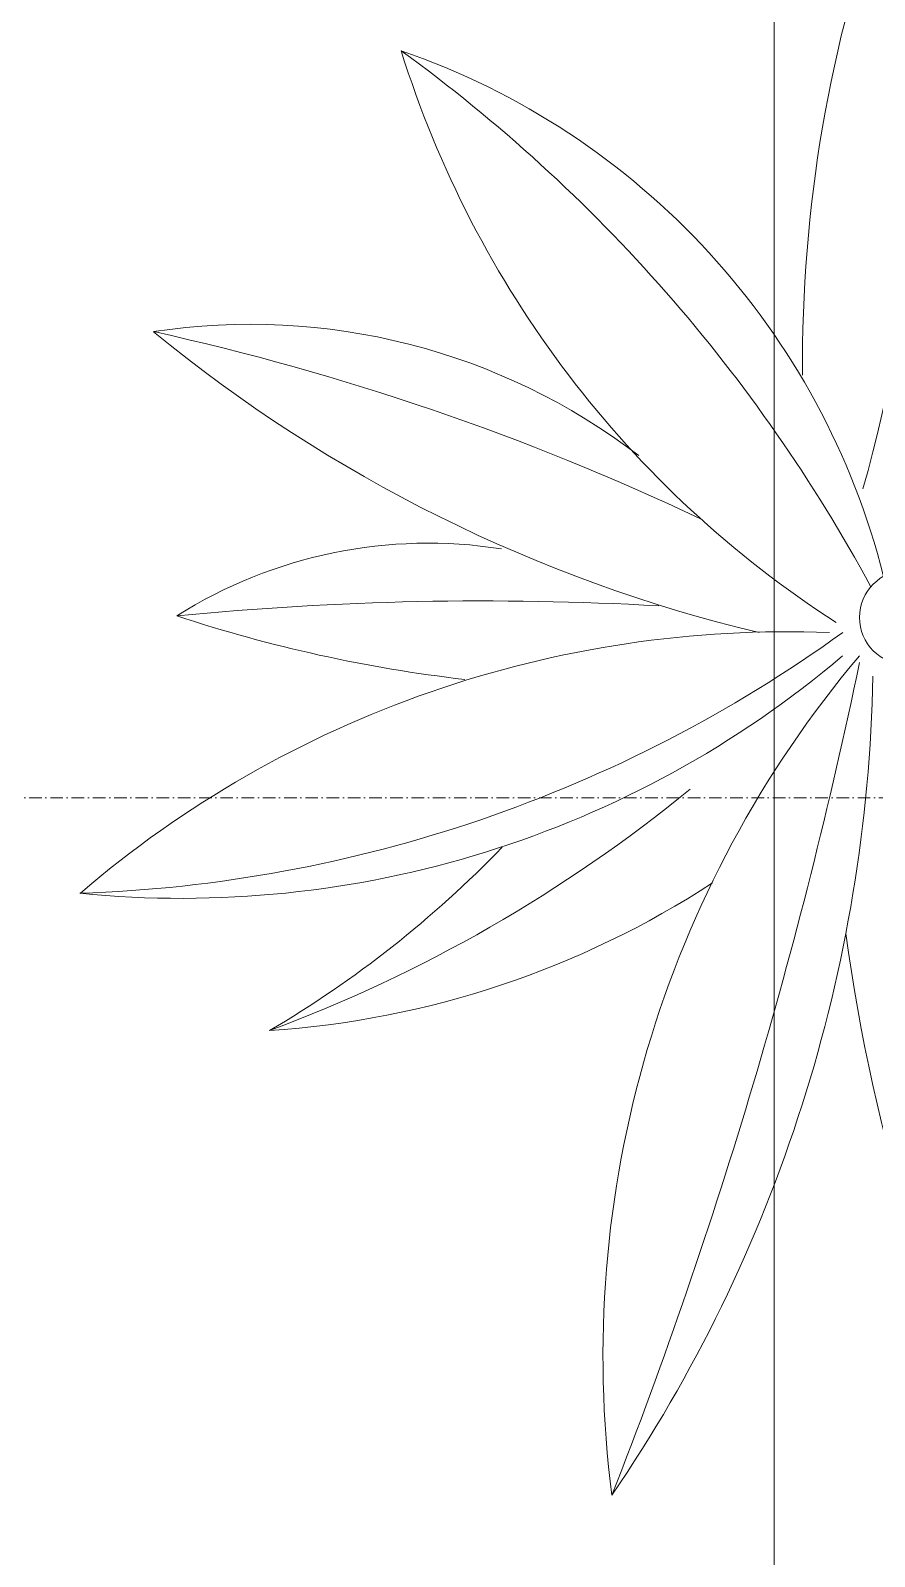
# Model space of a CAD drawing. Header units: millimetres. Extents: x 46079 to 131409, y 40831 to 60403.
# Drawn here: x 119412 to 119731, y 52358 to 52935 of the extents above; entities that cross this region are included whole.
import ezdxf

# ---------------------------------------------------------------- set-up
doc = ezdxf.new("R2010")
doc.units = ezdxf.units.MM
doc.linetypes.add('Dash Dot 3_16_', pattern=[7.9375, 4.7625, -1.5875, 0, -1.5875])
for name, color, linetype, lineweight in [('A-FLOR', 192, 'Continuous', 18), ('G-ANNO-SYMB-1', 111, 'Dash Dot 3_16_', 18), ('G-IMPT', 8, 'Continuous', 18), ('L-PLNT', 71, 'Continuous', 18)]:
    doc.layers.add(name, color=color, linetype=linetype, lineweight=lineweight)

# ---------------------------------------------------------------- blocks, each defined once
blk = doc.blocks.new('CAY DUA VAN PHAT - CAY DUA VAN PHAT_dwg-2253781-TKCS_BỂ NƯỚC NGẦM - MẶT BẰNG NẮP BỂ')
at = {"layer": 'G-IMPT'}
blk.add_circle((672.1, 720.8), 35.7, dxfattribs=at)
for centre, radius, start, end in [((1505.2, 811.2), 822.3, 139.4024, 182.222), ((-165.6, 1381.8), 1047, 324.1916, 358.058), ((110.7, 1269.5), 773.9, 319.7296, 5.697), ((934.5, 1217.2), 484.2, 171.2807, 217.3319), ((2363.9, 1712), 1954, 192.4553, 205.3067), ((-423.2, 568.1), 1137.9, 13.4336, 39.4147), ((972.5, 1082.8), 356.6, 147.7766, 188.9369), ((3037.7, 1041.3), 2378.1, 174.4112, 183.2032), ((-370.2, 928.9), 1096.5, 6.6166, 18.285), ((-62.1, 1592.2), 1116.8, 320.6802, 339.5986), ((272.8, 1621.1), 825.6, 313.9588, 329.5669), ((288.4, 1248.6), 697.7, 326.9057, 356.2457), ((5.9, 342.3), 797.2, 32.8088, 72.6703), ((1228.1, 1817.9), 1216.7, 215.9709, 241.576), ((779.8, 1288.7), 567.6, 199.0692, 255.8486), ((1231.1, 130.1), 820.5, 82.645, 130.2275), ((-95.4, 4605.1), 3931.2, 281.7668, 291.3553), ((695.3, 1884.1), 1137.9, 271.0634, 304.2767), ((478.9, -252.1), 1051.7, 89.4613, 109.9839), ((719.3, -637.8), 1417.7, 63.4093, 82.2197), ((311.6, 1657), 940.6, 258.2106, 286.2462)]:
    blk.add_arc(centre, radius, start, end, dxfattribs=at)
blk = doc.blocks.new('CAY DUA VAN PHAT - CAY DUA VAN PHAT_dwg-V46-TKCS_BỂ NƯỚC NGẦM - MẶT BẰNG NẮP BỂ')
at = {"layer": 'G-IMPT'}
blk.add_circle((672.1, 720.8), 35.7, dxfattribs=at)
for centre, radius, start, end in [((1505.2, 811.2), 822.3, 139.4024, 182.222), ((-165.6, 1381.8), 1047, 324.1916, 358.058), ((110.7, 1269.5), 773.9, 319.7296, 5.697), ((934.5, 1217.2), 484.2, 171.2807, 217.3319), ((2363.9, 1712), 1954, 192.4553, 205.3067), ((-423.2, 568.1), 1137.9, 13.4336, 39.4147), ((972.5, 1082.8), 356.6, 147.7766, 188.9369), ((3037.7, 1041.3), 2378.1, 174.4112, 183.2032), ((-370.2, 928.9), 1096.5, 6.6166, 18.285), ((-62.1, 1592.2), 1116.8, 320.6802, 339.5986), ((272.8, 1621.1), 825.6, 313.9588, 329.5669), ((288.4, 1248.6), 697.7, 326.9057, 356.2457), ((5.9, 342.3), 797.2, 32.8088, 72.6703), ((1228.1, 1817.9), 1216.7, 215.9709, 241.576), ((779.8, 1288.7), 567.6, 199.0692, 255.8486), ((1231.1, 130.1), 820.5, 82.645, 130.2275), ((-95.4, 4605.1), 3931.2, 281.7668, 291.3553), ((695.3, 1884.1), 1137.9, 271.0634, 304.2767), ((478.9, -252.1), 1051.7, 89.4613, 109.9839), ((719.3, -637.8), 1417.7, 63.4093, 82.2197), ((311.6, 1657), 940.6, 258.2106, 286.2462)]:
    blk.add_arc(centre, radius, start, end, dxfattribs=at)
blk = doc.blocks.new('CAY DUA VAN PHAT - CAY DUA VAN PHAT-V47-TKCS_BỂ NƯỚC NGẦM - MẶT BẰNG NẮP BỂ')
at = {"extrusion": (0, 0, -1), "xscale": 0.5, "yscale": 0.5, "zscale": -0.5, "rotation": 180}
for name in ['CAY DUA VAN PHAT - CAY DUA VAN PHAT_dwg-2253781-TKCS_BỂ NƯỚC NGẦM - MẶT BẰNG NẮP BỂ', 'CAY DUA VAN PHAT - CAY DUA VAN PHAT_dwg-V46-TKCS_BỂ NƯỚC NGẦM - MẶT BẰNG NẮP BỂ']:
    blk.add_blockref(name, (151.82, 370.52), dxfattribs=at)

msp = doc.modelspace()

# ---------------------------------------------------------------- linework, layer by layer
at = {"layer": 'A-FLOR'}
msp.add_line((119693.27, 53311.94), (119693.27, 50657.93), dxfattribs=at)
at = {"layer": 'G-ANNO-SYMB-1'}
msp.add_line((105498.57, 52644.42), (130322.34, 52644.42), dxfattribs=at)

# ---------------------------------------------------------------- block references
at = {"layer": 'L-PLNT', "rotation": 270.0000000000003}
msp.add_blockref('CAY DUA VAN PHAT - CAY DUA VAN PHAT-V47-TKCS_BỂ NƯỚC NGẦM - MẶT BẰNG NẮP BỂ', (119733.35, 52896.94), dxfattribs=at)

doc.saveas('drawing.dxf')
